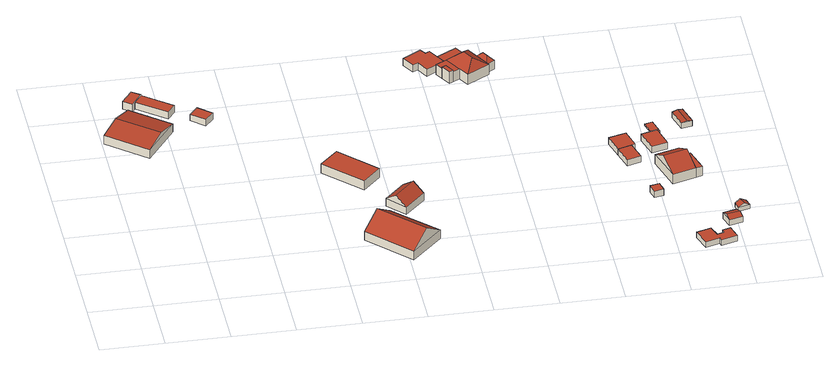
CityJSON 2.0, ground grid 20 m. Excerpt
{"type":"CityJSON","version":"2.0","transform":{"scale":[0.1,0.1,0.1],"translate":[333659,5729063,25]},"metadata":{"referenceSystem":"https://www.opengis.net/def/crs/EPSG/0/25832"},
"CityObjects":{
"building1":{"type":"Building","attributes":{"Geometrietyp2DReferenz":"3000","Gemeindeschluessel":"05170048","function":"31001_2720","roofType":"3100","measuredHeight":4.52},"address":[{"country":"Germany","locality":"Wesel","thoroughfareNumber":"33","thoroughfareName":"Heideweg"}],"geometry":[{"type":"Solid","lod":"2","boundaries":[[[[0,1,2,3]],[[4,5,1,0]],[[6,7,5,4]],[[3,2,7,6]],[[0,8,4]],[[6,9,3]],[[3,9,8,0]],[[4,8,9,6]],[[1,5,7,2]]]],"semantics":{"surfaces":[{"type":"WallSurface"},{"type":"RoofSurface"},{"type":"GroundSurface"}],"values":[[0,0,0,0,0,0,1,1,2]]}}]},
"building2":{"type":"Building","attributes":{"Geometrietyp2DReferenz":"3000","Gemeindeschluessel":"05170048","function":"31001_2463","roofType":"1000","measuredHeight":2.75},"address":[{"country":"Germany","locality":"Wesel","thoroughfareNumber":"33","thoroughfareName":"Heideweg"}],"geometry":[{"type":"Solid","lod":"2","boundaries":[[[[10,11,12,13]],[[14,15,11,10]],[[16,17,15,14]],[[13,12,17,16]],[[14,10,13,16]],[[11,15,17,12]]]],"semantics":{"surfaces":[{"type":"WallSurface"},{"type":"RoofSurface"},{"type":"GroundSurface"}],"values":[[0,0,0,0,1,2]]}}]},
"building3":{"type":"Building","attributes":{"Geometrietyp2DReferenz":"3000","Gemeindeschluessel":"05170048","function":"51009_1610","roofType":"1000","measuredHeight":2.57},"geometry":[{"type":"Solid","lod":"2","boundaries":[[[[18,19,20,21]],[[22,23,19,18]],[[24,25,23,22]],[[21,20,25,24]],[[22,18,21,24]],[[19,23,25,20]]]],"semantics":{"surfaces":[{"type":"WallSurface"},{"type":"RoofSurface"},{"type":"GroundSurface"}],"values":[[0,0,0,0,1,2]]}}]},
"building4":{"type":"Building","attributes":{"Geometrietyp2DReferenz":"3000","Gemeindeschluessel":"05170048","function":"51009_1610","roofType":"1000","measuredHeight":2.28},"geometry":[{"type":"Solid","lod":"2","boundaries":[[[[26,27,28,29]],[[30,31,27,26]],[[32,33,31,30]],[[29,28,33,32]],[[30,26,29,32]],[[27,31,33,28]]]],"semantics":{"surfaces":[{"type":"WallSurface"},{"type":"RoofSurface"},{"type":"GroundSurface"}],"values":[[0,0,0,0,1,2]]}}]},
"building5":{"type":"Building","attributes":{"name":"Terwyskath","Geometrietyp2DReferenz":"3000","Gemeindeschluessel":"05170048","function":"31001_1010","roofType":"3100","measuredHeight":7.58},"address":[{"country":"Germany","locality":"Wesel","thoroughfareNumber":"39","thoroughfareName":"Heideweg"}],"geometry":[{"type":"Solid","lod":"2","boundaries":[[[[34,35,36,37]],[[38,39,35,34]],[[40,41,39,38]],[[37,36,41,40]],[[34,42,38]],[[40,43,37]],[[37,43,42,34]],[[38,42,43,40]],[[35,39,41,36]]]],"semantics":{"surfaces":[{"type":"WallSurface"},{"type":"RoofSurface"},{"type":"GroundSurface"}],"values":[[0,0,0,0,0,0,1,1,2]]}}]},
"building6":{"type":"Building","attributes":{"Geometrietyp2DReferenz":"3000","Gemeindeschluessel":"05170048","function":"31001_2724","roofType":"1000","measuredHeight":3.22},"address":[{"country":"Germany","locality":"Wesel","thoroughfareNumber":"39","thoroughfareName":"Heideweg"}],"geometry":[{"type":"Solid","lod":"2","boundaries":[[[[44,45,46,47]],[[48,49,45,44]],[[50,51,49,48]],[[47,46,51,50]],[[48,44,47,50]],[[45,49,51,46]]]],"semantics":{"surfaces":[{"type":"WallSurface"},{"type":"RoofSurface"},{"type":"GroundSurface"}],"values":[[0,0,0,0,1,2]]}}]},
"building7":{"type":"Building","attributes":{"Geometrietyp2DReferenz":"3000","Gemeindeschluessel":"05170048","function":"31001_2463","roofType":"3100","measuredHeight":5.34},"address":[{"country":"Germany","locality":"Wesel","thoroughfareNumber":"39","thoroughfareName":"Heideweg"}],"geometry":[{"type":"Solid","lod":"2","boundaries":[[[[52,53,54,55]],[[56,57,53,52]],[[58,59,57,56]],[[55,54,59,58]],[[52,60,56]],[[58,61,55]],[[55,61,60,52]],[[56,60,61,58]],[[53,57,59,54]]]],"semantics":{"surfaces":[{"type":"WallSurface"},{"type":"RoofSurface"},{"type":"GroundSurface"}],"values":[[0,0,0,0,0,0,1,1,2]]}}]},
"building8":{"type":"Building","attributes":{"Geometrietyp2DReferenz":"3000","Gemeindeschluessel":"05170048","function":"31001_2723","roofType":"1000","measuredHeight":2.53},"address":[{"country":"Germany","locality":"Wesel","thoroughfareNumber":"43","thoroughfareName":"Heideweg"}],"geometry":[{"type":"Solid","lod":"2","boundaries":[[[[62,63,64,65]],[[66,67,63,62]],[[68,69,67,66]],[[70,71,69,68]],[[72,73,71,70]],[[74,75,73,72]],[[76,77,75,74]],[[65,64,77,76]],[[74,72,70,68,66,62,65,76]],[[63,67,69,71,73,75,77,64]]]],"semantics":{"surfaces":[{"type":"WallSurface"},{"type":"RoofSurface"},{"type":"GroundSurface"}],"values":[[0,0,0,0,0,0,0,0,1,2]]}}]},
"building9":{"type":"Building","attributes":{"Geometrietyp2DReferenz":"3000","Gemeindeschluessel":"05170048","function":"51009_1610","roofType":"1000","measuredHeight":4.15},"geometry":[{"type":"Solid","lod":"2","boundaries":[[[[78,79,80,81]],[[82,83,79,78]],[[84,85,83,82]],[[81,80,85,84]],[[82,78,81,84]],[[79,83,85,80]]]],"semantics":{"surfaces":[{"type":"WallSurface"},{"type":"RoofSurface"},{"type":"GroundSurface"}],"values":[[0,0,0,0,1,2]]}}]},
"building10":{"type":"Building","attributes":{"Geometrietyp2DReferenz":"3000","Gemeindeschluessel":"05170048","function":"51009_1610","roofType":"1000","measuredHeight":2.75},"geometry":[{"type":"Solid","lod":"2","boundaries":[[[[86,87,88,89]],[[90,91,87,86]],[[92,69,91,90]],[[93,94,69,92]],[[89,88,94,93]],[[92,90,86,89,93]],[[87,91,69,94,88]]]],"semantics":{"surfaces":[{"type":"WallSurface"},{"type":"RoofSurface"},{"type":"GroundSurface"}],"values":[[0,0,0,0,0,1,2]]}}]},
"building11":{"type":"Building","attributes":{"Gemeindeschluessel":"05170048","Geometrietyp2DReferenz":"3000","function":"31001_1010"},"address":[{"country":"Germany","locality":"Wesel","thoroughfareNumber":"43","thoroughfareName":"Heideweg"}],"children":["building11-1","building11-2","building11-3"]},
"building11-1":{"type":"BuildingPart","attributes":{"roofType":"3200","measuredHeight":6.46},"parents":["building11"],"geometry":[{"type":"MultiSurface","lod":"2","boundaries":[[[95,96,97,98]],[[99,87,91,100]],[[101,102,87,99]],[[103,104,102,101]],[[105,106,107,108]],[[98,97,106,105]],[[109,105,108,103,101,110]],[[101,99,100,110]],[[110,100,95,98,109]],[[98,105,109]],[[96,91,87,102,104,107,106,97]],[[100,91,96,95]],[[103,108,111,112]],[[112,111,107,104]]],"semantics":{"surfaces":[{"type":"WallSurface"},{"type":"RoofSurface"},{"type":"GroundSurface"},{"type":"ClosureSurface"}],"values":[0,0,0,0,0,0,1,1,1,1,2,3,0,3]}}]},
"building11-2":{"type":"BuildingPart","attributes":{"roofType":"1000","measuredHeight":3.67},"parents":["building11"],"geometry":[{"type":"Solid","lod":"2","boundaries":[[[[113,83,85,114]],[[115,116,83,113]],[[100,91,116,115]],[[117,80,96,95]],[[114,85,80,117]],[[95,100,115,113,114,117]],[[83,116,91,96,80,85]],[[95,96,91,100]]]],"semantics":{"surfaces":[{"type":"WallSurface"},{"type":"RoofSurface"},{"type":"GroundSurface"},{"type":"ClosureSurface"}],"values":[[0,0,0,0,0,1,2,3]]}}]},
"building11-3":{"type":"BuildingPart","attributes":{"roofType":"3200","measuredHeight":4.7},"address":[{"country":"Germany","locality":"Wesel","thoroughfareNumber":"43","thoroughfareName":"Heideweg"}],"parents":["building11"],"geometry":[{"type":"Solid","lod":"2","boundaries":[[[[118,119,120,121]],[[111,107,119,118]],[[121,120,104,112]],[[118,122,111]],[[112,123,121]],[[121,123,122,118]],[[111,122,123,112]],[[119,107,104,120]],[[111,112,104,107]]]],"semantics":{"surfaces":[{"type":"WallSurface"},{"type":"RoofSurface"},{"type":"GroundSurface"},{"type":"ClosureSurface"}],"values":[[0,0,0,1,1,1,1,2,3]]}}]},
"building12":{"type":"Building","attributes":{"Geometrietyp2DReferenz":"3000","Gemeindeschluessel":"05170048","function":"31001_2723","roofType":"1000","measuredHeight":2.32},"address":[{"country":"Germany","locality":"Wesel","thoroughfareNumber":"5","thoroughfareName":"Kanonenberge"}],"geometry":[{"type":"Solid","lod":"2","boundaries":[[[[124,125,126,127]],[[128,129,125,124]],[[130,131,129,128]],[[127,126,131,130]],[[128,124,127,130]],[[125,129,131,126]]]],"semantics":{"surfaces":[{"type":"WallSurface"},{"type":"RoofSurface"},{"type":"GroundSurface"}],"values":[[0,0,0,0,1,2]]}}]},
"building13":{"type":"Building","attributes":{"Geometrietyp2DReferenz":"3000","Gemeindeschluessel":"05170048","function":"31001_2723","roofType":"1000","measuredHeight":2.22},"address":[{"country":"Germany","locality":"Wesel","thoroughfareNumber":"5","thoroughfareName":"Kanonenberge"}],"geometry":[{"type":"Solid","lod":"2","boundaries":[[[[132,133,134,135]],[[136,137,133,132]],[[138,139,137,136]],[[135,134,139,138]],[[136,132,135,138]],[[133,137,139,134]]]],"semantics":{"surfaces":[{"type":"WallSurface"},{"type":"RoofSurface"},{"type":"GroundSurface"}],"values":[[0,0,0,0,1,2]]}}]},
"building14":{"type":"Building","attributes":{"Geometrietyp2DReferenz":"3000","Gemeindeschluessel":"05170048","function":"31001_2723","roofType":"1000","measuredHeight":2.33},"address":[{"country":"Germany","locality":"Wesel","thoroughfareNumber":"5","thoroughfareName":"Kanonenberge"}],"geometry":[{"type":"Solid","lod":"2","boundaries":[[[[140,141,142,143]],[[144,145,141,140]],[[135,146,145,144]],[[138,147,146,135]],[[143,142,147,138]],[[135,144,140,143,138]],[[141,145,146,147,142]]]],"semantics":{"surfaces":[{"type":"WallSurface"},{"type":"RoofSurface"},{"type":"GroundSurface"}],"values":[[0,0,0,0,0,1,2]]}}]},
"building15":{"type":"Building","attributes":{"Geometrietyp2DReferenz":"3000","Gemeindeschluessel":"05170048","function":"51009_1610","roofType":"1000","measuredHeight":2.04},"geometry":[{"type":"Solid","lod":"2","boundaries":[[[[148,149,150,151]],[[152,153,149,148]],[[154,155,153,152]],[[156,157,155,154]],[[158,159,157,156]],[[160,161,159,158]],[[162,163,161,160]],[[164,165,163,162]],[[166,167,165,164]],[[151,150,167,166]],[[164,162,160,158,156,154,152,148,151,166]],[[149,153,155,157,159,161,163,165,167,150]]]],"semantics":{"surfaces":[{"type":"WallSurface"},{"type":"RoofSurface"},{"type":"GroundSurface"}],"values":[[0,0,0,0,0,0,0,0,0,0,1,2]]}}]},
"building16":{"type":"Building","attributes":{"Geometrietyp2DReferenz":"3000","Gemeindeschluessel":"05170048","function":"31001_2723","roofType":"1000","measuredHeight":2.25},"address":[{"country":"Germany","locality":"Wesel","thoroughfareNumber":"5","thoroughfareName":"Kanonenberge"}],"geometry":[{"type":"Solid","lod":"2","boundaries":[[[[168,169,170,171]],[[172,173,169,168]],[[174,175,173,172]],[[171,170,175,174]],[[172,168,171,174]],[[169,173,175,170]]]],"semantics":{"surfaces":[{"type":"WallSurface"},{"type":"RoofSurface"},{"type":"GroundSurface"}],"values":[[0,0,0,0,1,2]]}}]},
"building17":{"type":"Building","attributes":{"Gemeindeschluessel":"05170048","Geometrietyp2DReferenz":"3000","function":"31001_1010"},"address":[{"country":"Germany","locality":"Wesel","thoroughfareNumber":"5","thoroughfareName":"Kanonenberge"}],"children":["building17-1","building17-2"]},
"building17-1":{"type":"BuildingPart","attributes":{"roofType":"3100","measuredHeight":6.62},"parents":["building17"],"geometry":[{"type":"MultiSurface","lod":"2","boundaries":[[[176,177,178,179]],[[180,181,177,176]],[[182,183,181,180]],[[176,184,180]],[[182,185,179]],[[179,185,184,176]],[[180,184,185,182]],[[177,181,183,178]],[[182,186,187,183]],[[178,187,186,179]]],"semantics":{"surfaces":[{"type":"WallSurface"},{"type":"RoofSurface"},{"type":"GroundSurface"},{"type":"ClosureSurface"}],"values":[0,0,0,0,0,1,1,2,0,3]}}]},
"building17-2":{"type":"BuildingPart","attributes":{"roofType":"1000","measuredHeight":3.32},"parents":["building17"],"geometry":[{"type":"Solid","lod":"2","boundaries":[[[[188,189,187,186]],[[190,191,189,188]],[[179,178,191,190]],[[190,188,186,179]],[[189,191,178,187]],[[186,187,178,179]]]],"semantics":{"surfaces":[{"type":"WallSurface"},{"type":"RoofSurface"},{"type":"GroundSurface"},{"type":"ClosureSurface"}],"values":[[0,0,0,1,2,3]]}}]},
"building18":{"type":"Building","attributes":{"Geometrietyp2DReferenz":"3000","Gemeindeschluessel":"05170048","function":"31001_1313","roofType":"3100","measuredHeight":2.79},"address":[{"country":"Germany","locality":"Wesel","thoroughfareNumber":"5","thoroughfareName":"Kanonenberge"}],"geometry":[{"type":"Solid","lod":"2","boundaries":[[[[192,193,194,195]],[[196,197,193,192]],[[198,199,197,196]],[[195,194,199,198]],[[192,200,196]],[[198,201,195]],[[195,201,200,192]],[[196,200,201,198]],[[193,197,199,194]]]],"semantics":{"surfaces":[{"type":"WallSurface"},{"type":"RoofSurface"},{"type":"GroundSurface"}],"values":[[0,0,0,0,0,0,1,1,2]]}}]},
"building19":{"type":"Building","attributes":{"Geometrietyp2DReferenz":"3000","Gemeindeschluessel":"05170048","function":"31001_2723","roofType":"9999","measuredHeight":0.508},"address":[{"country":"Germany","locality":"Wesel","thoroughfareNumber":"5","thoroughfareName":"Kanonenberge"}],"geometry":[{"type":"Solid","lod":"2","boundaries":[[[[202,203,204,205]],[[203,206,207,204]],[[202,208,206,203]],[[205,209,208,202]],[[204,207,209,205]],[[206,208,209,207]]]],"semantics":{"surfaces":[{"type":"RoofSurface"},{"type":"WallSurface"},{"type":"GroundSurface"}],"values":[[0,1,1,1,1,2]]}}]},
"building20":{"type":"Building","attributes":{"Geometrietyp2DReferenz":"3000","Gemeindeschluessel":"05170048","function":"31001_2740","roofType":"3100","measuredHeight":2.54},"address":[{"country":"Germany","locality":"Wesel","thoroughfareNumber":"5","thoroughfareName":"Kanonenberge"}],"geometry":[{"type":"Solid","lod":"2","boundaries":[[[[210,211,212,213]],[[214,215,211,210]],[[216,217,215,214]],[[213,212,217,216]],[[210,218,214]],[[216,219,213]],[[213,219,218,210]],[[214,218,219,216]],[[211,215,217,212]]]],"semantics":{"surfaces":[{"type":"WallSurface"},{"type":"RoofSurface"},{"type":"GroundSurface"}],"values":[[0,0,0,0,0,0,1,1,2]]}}]},
"building21":{"type":"Building","attributes":{"Geometrietyp2DReferenz":"3000","Gemeindeschluessel":"05170048","function":"31001_2723","roofType":"3100","measuredHeight":2.31},"address":[{"country":"Germany","locality":"Wesel","thoroughfareNumber":"5","thoroughfareName":"Kanonenberge"}],"geometry":[{"type":"Solid","lod":"2","boundaries":[[[[220,221,222,223]],[[224,225,221,220]],[[226,227,225,224]],[[223,222,227,226]],[[220,228,224]],[[226,229,223]],[[223,229,228,220]],[[224,228,229,226]],[[221,225,227,222]]]],"semantics":{"surfaces":[{"type":"WallSurface"},{"type":"RoofSurface"},{"type":"GroundSurface"}],"values":[[0,0,0,0,0,0,1,1,2]]}}]}
},
"vertices":[
[5,873,31],[5,873,1],[127,772,1],[127,772,31],[100,993,31],[100,993,1],[219,897,31],[219,897,1],[52,933,47],[173,835,47],
[154,1069,29],[154,1069,1],[127,1089,1],[127,1089,29],[119,1024,29],[119,1024,1],[93,1044,29],[93,1044,1],
[219,967,27],[219,967,2],[243,998,2],[243,998,27],[129,1036,27],[129,1036,2],[154,1069,27],[154,1069,2],
[323,912,24],[323,912,1],[350,943,1],[350,943,24],[281,948,24],[281,948,1],[308,979,24],[308,979,1],
[681,225,38],[681,225,7],[808,95,7],[808,95,38],[776,320,38],[776,320,7],[906,192,38],[906,192,7],[728,273,83],[857,144,83],
[729,495,33],[729,495,1],[786,552,1],[786,552,33],[617,607,33],[617,607,1],[675,665,33],[675,665,1],
[829,338,31],[829,338,5],[894,403,5],[894,403,31],[777,394,31],[777,394,5],[841,460,31],[841,460,5],[803,366,58],[867,432,58],
[1030,1134,30],[1030,1134,5],[1017,1153,5],[1017,1153,30],[1043,1142,30],[1043,1142,5],[1077,1082,30],[1077,1082,5],[1019,1049,30],[1019,1049,5],[998,1086,30],[998,1086,5],[982,1078,30],[982,1078,5],[958,1118,30],[958,1118,5],
[1078,999,47],[1078,999,5],[1091,1006,5],[1091,1006,47],[1061,1029,47],[1061,1029,5],[1074,1036,47],[1074,1036,5],
[1143,1107,32],[1143,1107,5],[1123,1142,5],[1123,1142,32],[1082,1073,32],[1082,1073,5],[1077,1082,32],[1062,1108,32],[1062,1108,5],
[1113,1018,41],[1113,1018,5],[1132,985,5],[1132,985,41],[1143,1107,41],[1082,1073,41],[1155,1113,41],[1155,1113,5],[1172,1083,41],[1172,1083,5],[1204,1026,41],[1204,1026,5],[1199,1035,5],[1199,1035,41],[1153,1032,69],[1133,1066,69],[1199,1035,36],[1172,1083,36],
[1061,1029,41],[1074,1036,41],[1047,1053,41],[1047,1053,5],[1091,1006,41],
[1225,1050,36],[1225,1050,5],[1198,1098,5],[1198,1098,36],[1203,1059,52],[1194,1074,52],
[1604,298,31],[1604,298,8],[1596,330,8],[1596,330,31],[1575,291,31],[1575,291,8],[1567,323,31],[1567,323,8],
[1569,487,28],[1569,487,6],[1551,549,6],[1551,549,28],[1525,474,28],[1525,474,6],[1507,536,28],[1507,536,6],
[1546,615,28],[1546,615,5],[1490,600,5],[1490,600,28],[1563,553,28],[1563,553,5],[1551,549,5],[1507,536,5],
[1721,44,24],[1721,44,4],[1708,80,4],[1708,80,24],[1742,51,24],[1742,51,4],[1740,63,24],[1740,63,4],[1766,71,24],[1766,71,4],[1780,27,24],[1780,27,4],[1728,12,24],[1728,12,4],[1725,24,24],[1725,24,4],[1681,9,24],[1681,9,4],[1662,66,24],[1662,66,4],
[1659,539,31],[1659,539,8],[1640,611,8],[1640,611,31],[1609,526,31],[1609,526,8],[1589,597,31],[1589,597,8],
[1641,352,42],[1641,352,9],[1715,374,9],[1715,374,42],[1608,467,42],[1608,467,9],[1684,489,42],[1684,489,9],[1624,410,75],[1699,431,75],[1694,450,42],[1694,450,9],
[1714,456,42],[1714,456,9],[1736,380,42],[1736,380,9],
[1769,108,27],[1769,108,6],[1812,119,6],[1812,119,27],[1758,150,27],[1758,150,6],[1801,161,27],[1801,161,6],[1764,129,34],[1807,140,34],
[1627,621,13],[1652,628,13],[1638,680,13],[1613,673,13],[1652,628,8],[1638,680,8],[1627,621,8],[1613,673,8],
[1846,187,21],[1846,187,6],[1838,213,6],[1838,213,21],[1810,176,21],[1810,176,6],[1803,202,21],[1803,202,6],[1828,182,31],[1820,207,31],
[1701,700,28],[1701,700,8],[1719,637,8],[1719,637,28],[1735,710,28],[1735,710,8],[1753,646,28],[1753,646,8],[1718,705,31],[1736,642,31]
]}
